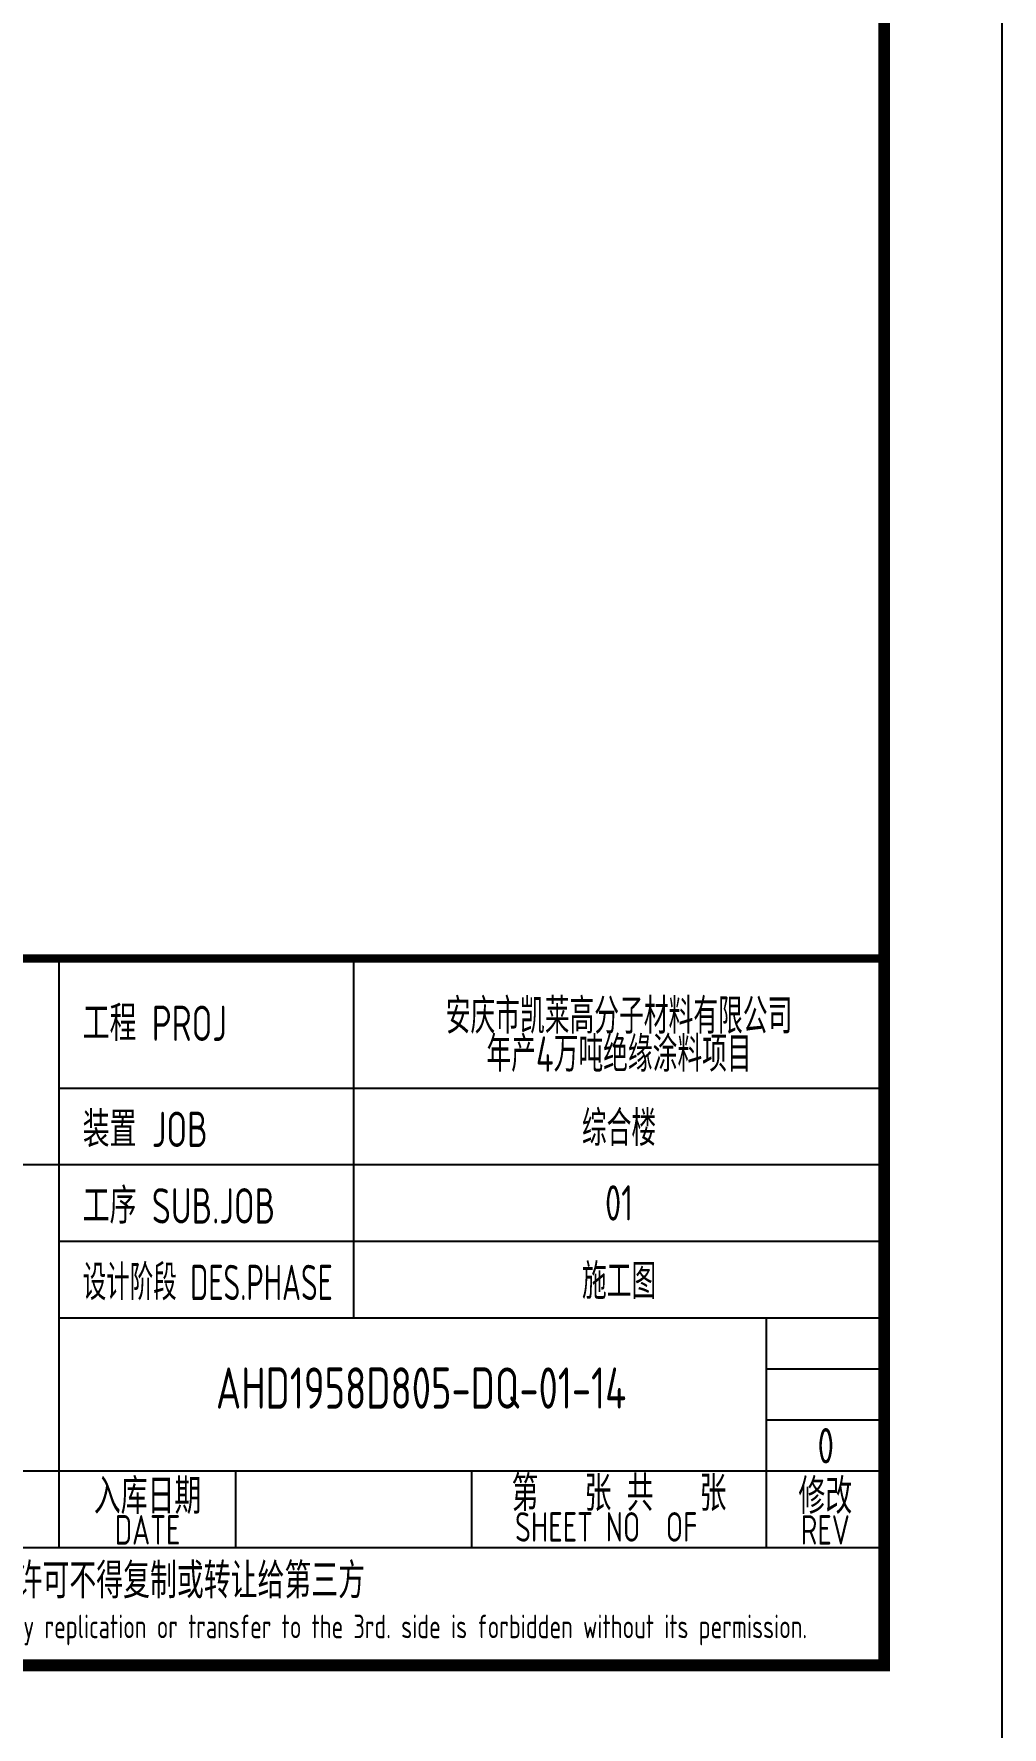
# Model space of a CAD drawing. Extents: x 6250600 to 6678662, y -692028 to -290561.
# Drawn here: x 6453678 to 6461892, y -465908 to -451533 of the extents above; entities that cross this region are included whole.
import ezdxf
from ezdxf.enums import TextEntityAlignment as Align

# ---------------------------------------------------------------- set-up
doc = ezdxf.new("R2010")
doc.units = 0
doc.header["$LTSCALE"] = 1000
doc.header["$MEASUREMENT"] = 0
doc.layers.get('0').update_dxf_attribs({"linetype": 'CONTINUOUS'})
doc.layers.add('AXIS', color=3, linetype='CONTINUOUS')
doc.layers.add('PUB_TITLE', color=4, linetype='CONTINUOUS')
doc.styles.add('AHD', font='sceie.shx', dxfattribs={"width": 0.7, "bigfont": 'sceic.shx'})
doc.styles.add('sceie', font='sceie.shx', dxfattribs={"width": 0.7, "bigfont": 'sceic.shx'})
doc.styles.add('TSSD_Rein', font='Tssdeng.shx', dxfattribs={"width": 0.7, "bigfont": 'hztxt.shx'})

msp = doc.modelspace()

# ---------------------------------------------------------------- linework, layer by layer
for p, q in [((6453892.3, -464382.7), (6453892.3, -459382.7)), ((6456392.3, -462432.7), (6456392.3, -459382.7)), ((6460892.3, -465382.7), (6460892.3, -459382.7)), ((6453892.3, -460482.7), (6460892.3, -460482.7)), ((6442892.3, -461132.7), (6460892.3, -461132.7)), ((6453892.3, -461782.7), (6460892.3, -461782.7)), ((6453892.3, -462432.7), (6460892.3, -462432.7)), ((6459892.3, -464382.7), (6459892.3, -462432.7)), ((6459892.3, -462866), (6460892.3, -462866)), ((6459892.3, -463299.3), (6460892.3, -463299.3)), ((6442892.3, -463732.7), (6460892.3, -463732.7)), ((6455392.3, -464382.7), (6455392.3, -463732.7)), ((6457392.3, -464382.7), (6457392.3, -463732.7)), ((6442892.3, -464382.7), (6460892.3, -464382.7)), ((6442892.3, -465382.7), (6460892.3, -465382.7))]:
    msp.add_line(p, q)
msp.add_lwpolyline([(6460892.3, -459382.7, 70, 70, 0), (6442892.3, -459382.7, 70, 70, 0), (6442892.3, -465382.7, 0, 0, 0)], format="xyseb")
at = {"layer": 'PUB_TITLE', "color": 4}
msp.add_lwpolyline([(6402492.3, -466382.7), (6461892.3, -466382.7), (6461892.3, -424382.7), (6402492.3, -424382.7)], close=True, dxfattribs=at)
at = {"layer": 'PUB_TITLE', "color": 4, "const_width": 100}
msp.add_lwpolyline([(6404992.3, -465382.7), (6460892.3, -465382.7), (6460892.3, -425382.7), (6404992.3, -425382.7)], close=True, dxfattribs=at)

# ---------------------------------------------------------------- texts
at = {"style": 'AHD'}
for s, width, p in [('工程 PROJ', 0.8, (6454092.3, -460082.7)), ('工程 PROJ', 0.8, (6454092.3, -460082.7)), ('装置 JOB', 0.8, (6454092.3, -460982.7)), ('装置 JOB', 0.8, (6454092.3, -460982.7)), ('工序 SUB.JOB', 0.8, (6454092.3, -461632.7)), ('工序 SUB.JOB', 0.8, (6454092.3, -461632.7)), ('设计阶段 DES.PHASE', 0.7, (6454092.3, -462282.7)), ('设计阶段 DES.PHASE', 0.7, (6454092.3, -462282.7))]:
    msp.add_text(s, height=300, dxfattribs=dict(at, width=width)).set_placement(p)
at = {"style": 'AHD', "width": 0.8}
for s, height, p in [('入库日期', 300, (6454642.3, -463932.7)), ('入库日期', 300, (6454642.3, -463932.7)), ('第   张 共   张', 300, (6458642.3, -463907.7)), ('修改', 300, (6460392.3, -463932.7)), ('修改', 300, (6460392.3, -463932.7)), ('DATE', 250, (6454642.3, -464232.7)), ('DATE', 250, (6454642.3, -464232.7)), ('SHEET NO  OF  ', 250, (6458642.3, -464207.7)), ('SHEET NO  OF  ', 250, (6458642.3, -464207.7)), ('REV', 250, (6460392.3, -464232.7)), ('REV', 250, (6460392.3, -464232.7)), ('本文件专有权属安徽华东化工医药工程有限责任公司所有,未经许可不得复制或转让给第三方', 300, (6451892.3, -464682.7)), ('本文件专有权属安徽华东化工医药工程有限责任公司所有,未经许可不得复制或转让给第三方', 300, (6451892.3, -464682.7)), ('The proprietary right of this document belongs to Anhui Huadong Chemical And Medical Engineering  Co.,Ltd.  and any replication or transfer to the 3rd. side is forbidden without its permission. ', 200, (6451892.3, -465082.7)), ('The proprietary right of this document belongs to Anhui Huadong Chemical And Medical Engineering  Co.,Ltd.  and any replication or transfer to the 3rd. side is forbidden without its permission. ', 200, (6451892.3, -465082.7))]:
    msp.add_text(s, height=height, dxfattribs=at).set_placement(p, align=Align.MIDDLE)
at = {"width": 0.8}
for tag, text, height, style, p in [('AHD1958D805-DQ-01-14', '200320-02-040', 350, 'sceie', (6456963, -463028.9)), ('0', '0', 300, 'AHD', (6460396.3, -463518.8)), ('0', '0', 300, 'AHD', (6460396.3, -463518.8))]:
    msp.add_attdef(tag, text=text, height=height, dxfattribs=dict(at, style=style)).set_placement(p, align=Align.MIDDLE)
at = {"layer": 'AXIS', "style": 'TSSD_Rein', "width": 0.7}
for s, p in [('安庆市凯莱高分子材料有限公司', (6458642.3, -459855.1)), ('年产4万吨绝缘涂料项目', (6458642.3, -460178.1)), ('综合楼', (6458642.3, -460807.7)), ('01', (6458642.3, -461457.7)), ('施工图', (6458642.3, -462107.7))]:
    msp.add_text(s, height=300, dxfattribs=at).set_placement(p, align=Align.MIDDLE)

doc.saveas('drawing.dxf')
